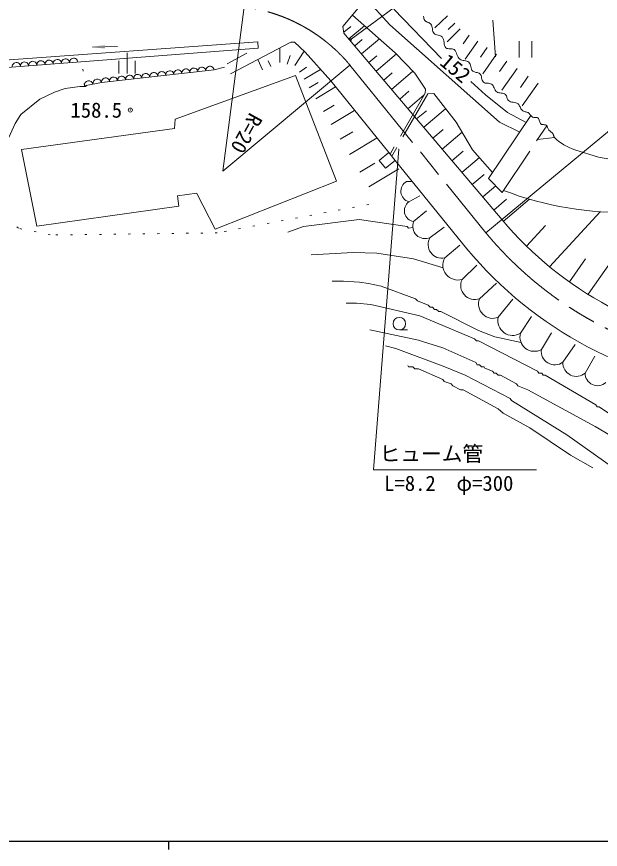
# Model space of a CAD drawing. Units: millimetres, scale not verified. Extents: x 40000 to 680000, y 20000 to 380000.
# Drawn here: x 149674 to 220168, y 204000 to 304561 of the extents above; entities that cross this region are included whole.
import ezdxf
from ezdxf.enums import TextEntityAlignment as Align

# ---------------------------------------------------------------- set-up
doc = ezdxf.new("R2010")
doc.units = ezdxf.units.MM
doc.header["$LTSCALE"] = 1000
doc.header["$PDMODE"] = 32
doc.header["$PDSIZE"] = 500
for name, pattern in [('CHAIN', [18.5, 12, -1.5, 3.5, -1.5]), ('DASHED', [7.5, 6, -1.5]), ('DOTTED', [1.75, 0.25, -1.5])]:
    doc.linetypes.add(name, pattern=pattern)
for name, color, linetype, lineweight in [('M-BGD', 7, 'Continuous', 13), ('M-BMK', 2, 'CHAIN', 13), ('M-STR-HTXT', 7, 'Continuous', 13), ('M-TTL-BAND', 7, 'Continuous', 25)]:
    doc.layers.add(name, color=color, linetype=linetype, lineweight=lineweight)
doc.styles.add('ＭＳ ゴシック', font='')
doc.styles.get('ＭＳ ゴシック').set_extended_font_data('MS Gothic')

# ---------------------------------------------------------------- blocks, each defined once
blk = doc.blocks.new('広葉樹林')
at = {"color": 7, "linetype": 'Continuous', "lineweight": 13}
blk.add_line((0, 0), (1, 0), dxfattribs=at)
blk.add_circle((0, 0.75), 0.75, dxfattribs=at)
blk = doc.blocks.new('田')
at = {"color": 7, "linetype": 'Continuous', "lineweight": 13}
for p, q in [((-0.75, 2), (-0.75, 0)), ((0.75, 0), (0.75, 2))]:
    blk.add_line(p, q, dxfattribs=at)
blk = doc.blocks.new('荒地')
at = {"color": 7, "linetype": 'Continuous', "lineweight": 13}
for p, q in [((0, 0), (0, 2.5)), ((-1, 1.5), (-1, 0)), ((1, 1.5), (1, 0))]:
    blk.add_line(p, q, dxfattribs=at)
blk = doc.blocks.new('filled_arrow')
at = {"color": 0, "linetype": 'Continuous', "lineweight": -2}
blk.add_solid([(7.5, 1.25), (0, 0), (7.5, -1.25)], dxfattribs=at)
blk = doc.blocks.new('open_arrow')
at = {"color": 0, "linetype": 'Continuous', "lineweight": -2}
blk.add_lwpolyline([(7.5, 1.25), (0, 0), (7.5, -1.25)], dxfattribs=at)

msp = doc.modelspace()

# ---------------------------------------------------------------- linework, layer by layer
at = {"layer": 'M-BGD'}
for p, q in [((189080, 303385), (193852, 309119)), ((191893, 306764), (194760, 303560)), ((195401, 300212), (190216, 304749)), ((195225, 305449), (200983, 299523)), ((201698, 304673), (200178, 303192)), ((202575, 303774), (201779, 302998)), ((189208, 302560), (189080, 303385)), ((189191, 302670), (190032, 303385)), ((189796, 301867), (191679, 303469)), ((194760, 303560), (207993, 291811)), ((203246, 303086), (201654, 301534)), ((189208, 302560), (208291, 280025)), ((190497, 301038), (191393, 301800)), ((191327, 300058), (193482, 301892)), ((204327, 302332), (203605, 301297)), ((147163, 298330), (178842, 300736)), ((147684, 299252), (178782, 301533)), ((158841, 300894), (161840, 300953)), ((182802, 301478), (175514, 297668)), ((178782, 301533), (178840, 300736)), ((181469, 299014), (181450, 300771)), ((182802, 301478), (183233, 301478)), ((183233, 301478), (184537, 300255)), ((205367, 301607), (203852, 299434)), ((206495, 300821), (205702, 299683)), ((177479, 300154), (175113, 298851)), ((182360, 298831), (182688, 299855)), ((183251, 298648), (184414, 300392)), ((184537, 300255), (187602, 296816)), ((192203, 299024), (193162, 299840)), ((193084, 297983), (195535, 300070)), ((197747, 297726), (195401, 300212)), ((207633, 300028), (205969, 297641)), ((179356, 298119), (178809, 299391)), ((180357, 298543), (180062, 299230)), ((208867, 299168), (207996, 297918)), ((173509, 298129), (159935, 296605)), ((174772, 298470), (173509, 298129)), ((183847, 297860), (184674, 298467)), ((184399, 297007), (186375, 298192)), ((194014, 296885), (195040, 297758)), ((194949, 295780), (197519, 297967)), ((199050, 295801), (197747, 297726)), ((210112, 298300), (208285, 295679)), ((187602, 296816), (194633, 288142)), ((211462, 297359), (210506, 295987)), ((159935, 296605), (157850, 296225)), ((185016, 295978), (186074, 296613)), ((185813, 294651), (188197, 296082)), ((199028, 295335), (199050, 295801)), ((212641, 296537), (210729, 293794)), ((195937, 294614), (197035, 295548)), ((196930, 293441), (198904, 295121)), ((200053, 295300), (199331, 295260)), ((202740, 291811), (200053, 295300)), ((186734, 293116), (188006, 293879)), ((187670, 291555), (190466, 293232)), ((197979, 292203), (199153, 293202)), ((198832, 291195), (201479, 293448)), ((204745, 288483), (202740, 291811)), ((206669, 285034), (211784, 292605)), ((207993, 291811), (210437, 290610)), ((188754, 289749), (190278, 290663)), ((199946, 289880), (201200, 290948)), ((189856, 287913), (193200, 289920)), ((201066, 288557), (203468, 290602)), ((214617, 289966), (212583, 289715)), ((194633, 288142), (193468, 287197)), ((195388, 287209), (194633, 288142)), ((202248, 287161), (203588, 288302)), ((207148, 285742), (204745, 288483)), ((217095, 288483), (219943, 287600)), ((191130, 285788), (192951, 286881)), ((193468, 287197), (194223, 286265)), ((194223, 286265), (195388, 287209)), ((195389, 287209), (204038, 276537)), ((203437, 285756), (205555, 287558)), ((219943, 287600), (223592, 286959)), ((192193, 284017), (195834, 286202)), ((196767, 284656), (197329, 284656)), ((204693, 284274), (206124, 285492)), ((206669, 285034), (208308, 283320)), ((205956, 282782), (207536, 284127)), ((197048, 282209), (198371, 282931)), ((207289, 281208), (208817, 282508)), ((208450, 279837), (211599, 282518)), ((197609, 279803), (199173, 281127)), ((214029, 274368), (220135, 281002)), ((199614, 277879), (201298, 279122)), ((211249, 276853), (213554, 279358)), ((201379, 275433), (203183, 276956)), ((190315, 276070), (185235, 275816)), ((218678, 271028), (222242, 276085)), ((203464, 272826), (205268, 274550)), ((216433, 272528), (218382, 275296)), ((187775, 272599), (189129, 272599)), ((205589, 270500), (207634, 272385)), ((207835, 268255), (209599, 270460)), ((210521, 266330), (211845, 268335)), ((192347, 266757), (198189, 265487)), ((198189, 265487), (198697, 265317)), ((213048, 264365), (214251, 266370)), ((215654, 262841), (217138, 264966)), ((218341, 261518), (219504, 263563))]:
    msp.add_line(p, q, dxfattribs=at)
at = {"layer": 'M-BGD', "linetype": 'DASHED'}
for p, q in [((207193, 304144), (207514, 299693)), ((199028, 295335), (194771, 287971)), ((199331, 295260), (194973, 287722)), ((208308, 283320), (213696, 291379))]:
    msp.add_line(p, q, dxfattribs=at)
at = {"layer": 'M-BGD', "linetype": 'DOTTED'}
for p, q in [((157850, 296225), (157583, 299121)), ((149890, 279001), (146040, 282771)), ((192196, 281889), (173910, 278440)), ((153740, 278199), (149890, 279001)), ((173910, 278440), (153740, 278199))]:
    msp.add_line(p, q, dxfattribs=at)
at = {"layer": 'M-BGD'}
for points in [[(198814, 304622), (198834, 304477), (198863, 304336), (198909, 304204), (198980, 304087), (199054, 304015), (199142, 303960), (199239, 303915), (199341, 303876), (199442, 303837), (199540, 303792), (199628, 303737), (199702, 303666), (199780, 303539), (199830, 303397), (199861, 303244), (199884, 303087), (199909, 302931), (199943, 302781), (199998, 302643), (200083, 302523), (200185, 302442), (200304, 302387), (200436, 302350), (200573, 302322), (200711, 302293), (200843, 302256), (200963, 302202), (201065, 302122), (201163, 301980), (201224, 301816), (201261, 301636), (201286, 301450), (201312, 301264), (201353, 301089), (201420, 300931), (201526, 300798), (201630, 300733), (201748, 300698), (201876, 300683), (202010, 300679), (202145, 300676), (202276, 300664), (202399, 300635), (202509, 300578), (202628, 300463), (202719, 300324), (202791, 300167), (202854, 300002), (202916, 299836), (202987, 299678), (203075, 299534), (203191, 299415), (203311, 299343), (203445, 299298), (203589, 299270), (203737, 299251), (203885, 299231), (204027, 299201), (204158, 299151), (204273, 299074), (204367, 298963), (204432, 298832), (204479, 298687), (204517, 298536), (204554, 298384), (204599, 298238), (204663, 298105), (204755, 297991), (204847, 297926), (204952, 297882), (205067, 297853), (205186, 297831), (205305, 297810), (205420, 297780), (205525, 297736), (205617, 297671), (205701, 297563), (205759, 297437), (205800, 297298), (205832, 297154), (205865, 297010), (205907, 296873), (205969, 296751), (206058, 296648), (206160, 296584), (206276, 296547), (206401, 296527), (206531, 296518), (206663, 296510), (206790, 296494), (206911, 296463), (207020, 296407), (207124, 296316), (207208, 296205), (207279, 296080), (207343, 295949), (207407, 295818), (207477, 295693), (207560, 295579), (207662, 295485), (207780, 295420), (207910, 295378), (208048, 295352), (208190, 295333), (208331, 295313), (208466, 295284), (208592, 295237), (208704, 295164), (208771, 295089), (208820, 294998), (208856, 294899), (208886, 294794), (208915, 294689), (208951, 294590), (208999, 294499), (209065, 294423), (209190, 294340), (209332, 294285), (209484, 294251), (209642, 294226), (209801, 294202), (209955, 294170), (210099, 294119), (210228, 294042), (210308, 293961), (210372, 293867), (210424, 293762), (210470, 293652), (210517, 293542), (210568, 293437), (210631, 293341), (210709, 293260), (210793, 293201), (210884, 293154), (210980, 293117), (211080, 293086), (211182, 293059), (211284, 293032), (211385, 293004), (211484, 292971)], [(171424, 283192), (173629, 278901), (188315, 284711), (183344, 297471), (168817, 292174), (168737, 291052)], [(204539, 296729), (206317, 295120), (208941, 293003), (211223, 291775)], [(158141, 296305), (157972, 296136), (157295, 296136), (155517, 295882), (154247, 295459), (152469, 294612), (150183, 292749), (149505, 291649), (147727, 287754), (147643, 287246), (146881, 285637), (145018, 282674)], [(211484, 292971), (211545, 292902), (211603, 292830), (211659, 292756), (211717, 292683), (211776, 292612), (211840, 292547), (211909, 292489), (211985, 292440), (212059, 292411), (212139, 292398), (212222, 292394), (212307, 292394), (212391, 292393), (212472, 292386), (212548, 292367), (212617, 292330), (212690, 292256), (212742, 292166), (212781, 292063), (212813, 291955), (212845, 291846), (212883, 291743), (212935, 291652), (213008, 291578), (213075, 291542), (213150, 291524), (213230, 291517), (213313, 291517), (213396, 291516), (213476, 291510), (213551, 291493), (213619, 291458), (213680, 291401), (213728, 291334), (213767, 291258), (213800, 291178), (213831, 291095), (213864, 291014), (213902, 290936), (213950, 290866), (214002, 290810), (214060, 290760), (214121, 290713), (214184, 290668), (214247, 290623), (214307, 290575), (214363, 290523), (214411, 290465), (214447, 290409), (214478, 290349), (214504, 290287), (214528, 290223), (214549, 290159), (214570, 290094), (214593, 290030), (214617, 289966)], [(168737, 291052), (150251, 288525), (152095, 279262), (169258, 281668), (169080, 282942), (171419, 283234)], [(191039, 280072), (184303, 279203), (182441, 278525)], [(191039, 280072), (196834, 279203), (197003, 279033), (197515, 279106)], [(190315, 276070), (193193, 275985), (197596, 275308), (201191, 274209)], [(189129, 272599), (191077, 272514), (192177, 272345), (193701, 272006), (197850, 270482), (198104, 270228), (199374, 269720), (199628, 269466), (199882, 269466), (200136, 269212), (200390, 269212), (200644, 268958), (200898, 268958), (205470, 266672), (207417, 265910), (210590, 265216)], [(189468, 269974), (190738, 269974), (192431, 269805), (198358, 268450), (204962, 265656), (205216, 265402), (205470, 265402), (212582, 261761), (212751, 261507), (213090, 261507), (213259, 261253), (213513, 261253), (219609, 257697), (219779, 257443), (220033, 257443), (226467, 253125)], [(194209, 264809), (195479, 264471), (201406, 262269), (203861, 261253), (209280, 258459), (209449, 258205), (216138, 254057), (224012, 248469), (224097, 248299)], [(198697, 265317), (201152, 264555), (205131, 262777), (205301, 262523), (205555, 262523), (205809, 262269), (206147, 262269), (206232, 262100), (207163, 261761), (207333, 261507), (207587, 261507), (207841, 261253), (208095, 261253), (210042, 260237), (210211, 259983), (211397, 259475), (219525, 255073), (227145, 250585), (231209, 247453)], [(196919, 262439), (197003, 262269), (197511, 262269), (197765, 262015), (198189, 262015), (201152, 260745), (201321, 260491), (202168, 260237), (202337, 259983), (203269, 259475), (203607, 259475), (207841, 257189), (208433, 256681), (211651, 254903), (216561, 251601), (219271, 250077)]]:
    msp.add_lwpolyline(points, dxfattribs=at)
msp.add_circle((190010, 301778), 100, dxfattribs=at)
for centre, radius, start, end in [((149638, 298521), 496, 3.93073, 184.75575), ((150628, 298596), 496, 3.93073, 184.75575), ((151618, 298672), 496, 3.93073, 184.75575), ((152608, 298747), 496, 3.93073, 184.75575), ((153598, 298822), 496, 3.93073, 184.75575), ((154588, 298897), 496, 3.93073, 184.75575), ((155578, 298972), 496, 3.93073, 184.75575), ((156568, 299048), 496, 3.93073, 184.75575), ((165266, 297216), 488, 4.99334, 187.81707), ((166236, 297325), 488, 4.99334, 187.81707), ((167205, 297434), 488, 4.99334, 187.81707), ((168175, 297543), 488, 4.99334, 187.81707), ((169145, 297651), 488, 4.99334, 187.81707), ((170114, 297760), 488, 4.99334, 187.81707), ((171084, 297869), 488, 4.99334, 187.81707), ((172053, 297978), 488, 4.99334, 187.81707), ((173023, 298087), 488, 4.99334, 187.81707), ((158377, 296289), 531, 13.6826, 187.02404), ((159419, 296480), 531, 13.6826, 187.02404), ((160418, 296672), 488, 4.99334, 187.81707), ((161388, 296781), 488, 4.99334, 187.81707), ((162358, 296890), 488, 4.99334, 187.81707), ((163327, 296998), 488, 4.99334, 187.81707), ((164297, 297107), 488, 4.99334, 187.81707), ((219091, 294630), 6463, 226.18308, 252.07601), ((197417, 283491), 1334, 119.16616, 253.92643), ((222712, 320317), 39399, 248.82584, 272.26382), ((197830, 281123), 1338, 125.75389, 260.51416), ((199013, 279259), 1506, 158.789, 293.54927), ((242239, 308726), 44455, 220.21293, 263.3114), ((201006, 277023), 1634, 148.42321, 283.18348), ((240985, 307178), 48000, 219.67008, 264.81502), ((202964, 274564), 1808, 151.27967, 286.03994), ((205011, 272106), 1707, 155.04072, 289.80099), ((207180, 269845), 1720, 157.61986, 292.38014), ((209579, 267852), 1790, 167.00138, 301.76165), ((212194, 265874), 1734, 164.74488, 299.50515), ((214669, 264146), 1635, 172.30865, 307.06892), ((217273, 262739), 1622, 176.3979, 311.15817), ((219818, 261474), 1478, 178.31532, 313.07559)]:
    msp.add_arc(centre, radius, start, end, dxfattribs=at)
msp.add_point((163404, 293277), dxfattribs=at)
at = {"layer": 'M-BMK'}
msp.add_line((189933, 298705), (206358, 278439), dxfattribs=at)
for centre, radius, start, end in [((174567, 285903), 20000, 39.79941, 82.5677), ((240985, 307178), 45000, 219.69128, 264.83224)]:
    msp.add_arc(centre, radius, start, end, dxfattribs=at)
at = {"layer": 'M-STR-HTXT'}
for p, q in [((190091, 301838), (203852, 312039)), ((177154, 305735), (174567, 285903)), ((189933, 298705), (174567, 285903)), ((206358, 278439), (225595, 294405))]:
    msp.add_line(p, q, dxfattribs=at)
msp.add_lwpolyline([(195812, 288561), (192764, 249824), (212471, 249824)], dxfattribs=at)
at = {"layer": 'M-TTL-BAND'}
for p, q in [((40000, 205000), (579000, 205000)), ((168000, 205000), (168000, 204000))]:
    msp.add_line(p, q, dxfattribs=at)

# ---------------------------------------------------------------- block references
at = {"layer": 'M-BGD', "xscale": 200, "yscale": 200, "rotation": 1.1}
msp.add_blockref('filled_arrow', (158841, 300894), dxfattribs=at)
at = {"layer": 'M-BGD', "xscale": 1000, "yscale": 1000}
for name, p in [('田', (211133, 299613)), ('荒地', (163003, 297708)), ('広葉樹林', (195895, 266731))]:
    msp.add_blockref(name, p, dxfattribs=at)
at = {"layer": 'M-STR-HTXT'}
for p, rotation in [((190091, 301838), 36.5), ((195812, 288561), 265.5)]:
    msp.add_blockref('open_arrow', p, dxfattribs=dict(at, rotation=rotation))

# ---------------------------------------------------------------- texts
at = {"layer": 'M-BGD', "style": 'ＭＳ ゴシック'}
msp.add_text('152', height=1833, rotation=319.899, dxfattribs=at).set_placement((200302, 298415), align=Align.BOTTOM_LEFT)
msp.add_text('158.5', height=1833, dxfattribs=at).set_placement((156172, 293277), align=Align.MIDDLE_LEFT)
at = {"layer": 'M-STR-HTXT', "style": 'ＭＳ ゴシック'}
msp.add_text('R=20', height=1833, rotation=241.184, dxfattribs=at).set_placement((174954, 288984), align=Align.BOTTOM_RIGHT)
msp.add_text('ヒューム管', height=1833, dxfattribs=at).set_placement((193514, 250324), align=Align.BOTTOM_LEFT)
msp.add_text('L=8.2  φ=300', height=1833, dxfattribs=at).set_placement((201862, 246742), align=Align.BOTTOM_CENTER)

doc.saveas('drawing.dxf')
